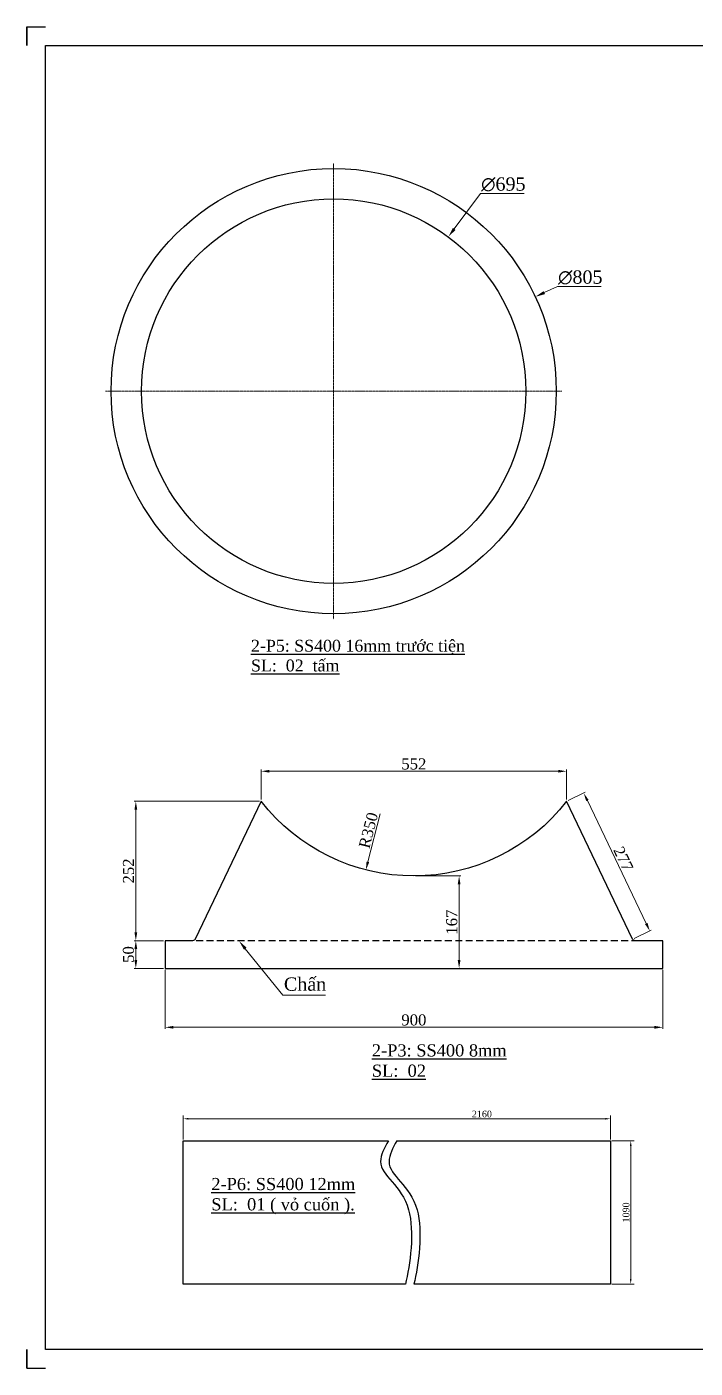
# Model space of a CAD drawing. Header units: inches. Extents: x 36705 to 45095, y -12195 to 29758.
# Drawn here: x 36878 to 38087, y 18635 to 21060 of the extents above; entities that cross this region are included whole.
import ezdxf

# ---------------------------------------------------------------- set-up
doc = ezdxf.new("R2010")
doc.units = ezdxf.units.IN
doc.header["$MEASUREMENT"] = 0
doc.linetypes.add('CENTER', pattern=[2, 1.25, -0.25, 0.25, -0.25])
doc.linetypes.add('HIDDEN', pattern=[0.375, 0.25, -0.125])
doc.layers.get('Defpoints').update_dxf_attribs({"lineweight": 5})
doc.layers.add('1.  0.2', color=7, linetype='Continuous', lineweight=25)
doc.layers.add('AM_7', color=4, linetype='CENTER', lineweight=15)
doc.layers.add('Không in', color=7, linetype='Continuous', lineweight=25, plot=False)
doc.layers.add('TEXT', color=20, linetype='Continuous')
doc.styles.add('Chu va so', font='arial.ttf')
doc.styles.add('stad1', font='times.ttf')
doc.styles.get("Standard").update_dxf_attribs({"font": 'arial.ttf'})
doc.styles.add('TCVN', font='times.ttf')
doc.dimstyles.new('1.1', dxfattribs={"dimscale": 8, "dimtxt": 2, "dimasz": 1.5, "dimexe": 1, "dimexo": 0.4, "dimgap": 0.4, "dimtad": 1, "dimtoh": 1, "dimdec": 0, "dimzin": 0, "dimdsep": 46, "dimtxsty": 'stad1', "dimcen": 5, "dimclrd": 8, "dimclre": 8, "dimclrt": 2, "dimadec": 0, "dimazin": 0, "dimtfac": 1, "dimtdec": 0, "dimtofl": 0, "dimtmove": 0, "dimatfit": 0, "dimfxl": 1, "dimtolj": 1, "dimtzin": 0, "dimlwd": 9, "dimlwe": 9, "dimarcsym": 0})
doc.dimstyles.new('Hien', dxfattribs={"dimtxt": 20, "dimasz": 15, "dimexe": 3, "dimexo": 3, "dimgap": 3, "dimtad": 1, "dimtoh": 1, "dimdec": 0, "dimzin": 0, "dimdsep": 46, "dimtxsty": 'TCVN', "dimcen": 0, "dimclrd": 8, "dimclre": 250, "dimclrt": 41, "dimadec": 0, "dimazin": 0, "dimtfac": 1, "dimtdec": 0, "dimtofl": 0, "dimtmove": 1, "dimatfit": 3, "dimfxl": 1, "dimtolj": 1, "dimtzin": 0, "dimlwd": 9, "dimlwe": 9, "dimarcsym": 0})

# ---------------------------------------------------------------- blocks, each defined once
blk = doc.blocks.new('*D139')
at = {"color": 8, "lineweight": 9, "transparency": 16777216}
for p, q in [((37698.7, 20758.8), (37651, 20694.7)), ((37777.4, 20758.8), (37698.7, 20758.8))]:
    blk.add_line(p, q, dxfattribs=at)
at = {"color": 8, "transparency": 16777216}
blk.add_solid([(37648.6, 20696.5), (37653.4, 20692.9), (37640.3, 20680.3)], dxfattribs=at)
at = {"layer": 'Defpoints', "color": 0, "transparency": 16777216}
for p in [(37640.3, 20680.3), (37225.7, 20122.5)]:
    blk.add_point(p, dxfattribs=at)
at = {"color": 41, "transparency": 16777216, "insert": (37739.8, 20775), "char_height": 24, "attachment_point": 5, "style": 'TCVN'}
blk.add_mtext('\\A1;∅695', dxfattribs=at)
blk = doc.blocks.new('*D140')
at = {"color": 8, "lineweight": 9, "transparency": 16777216}
for p, q in [((37837.9, 20590.7), (37813.9, 20579.5)), ((37916.6, 20590.7), (37837.9, 20590.7))]:
    blk.add_line(p, q, dxfattribs=at)
at = {"color": 8, "transparency": 16777216}
blk.add_solid([(37812.6, 20582.2), (37815.2, 20576.8), (37797.6, 20571.9)], dxfattribs=at)
at = {"layer": 'Defpoints', "color": 0, "transparency": 16777216}
for p in [(37797.6, 20571.9), (37068.4, 20230.9)]:
    blk.add_point(p, dxfattribs=at)
at = {"color": 41, "transparency": 16777216, "insert": (37879, 20606.8), "char_height": 24, "attachment_point": 5, "style": 'TCVN'}
blk.add_mtext('\\A1;∅805', dxfattribs=at)
blk = doc.blocks.new('*D141')
at = {"color": 8, "lineweight": 9, "transparency": 16777216}
for p, q in [((37161, 19048.4), (37161, 19091.9)), ((37170, 19085.9), (37924.4, 19085.9)), ((37933.4, 19048.4), (37933.4, 19091.9))]:
    blk.add_line(p, q, dxfattribs=at)
at = {"color": 8, "transparency": 16777216}
for points in [[(37170, 19087.4), (37170, 19084.4), (37161, 19085.9)], [(37924.4, 19087.4), (37924.4, 19084.4), (37933.4, 19085.9)]]:
    blk.add_solid(points, dxfattribs=at)
at = {"layer": 'Defpoints', "color": 0, "transparency": 16777216}
for p in [(37933.4, 19085.9), (37161, 19046), (37933.4, 19046)]:
    blk.add_point(p, dxfattribs=at)
at = {"color": 2, "transparency": 16777216, "insert": (37701, 19094.4), "char_height": 12, "attachment_point": 5, "style": 'stad1'}
blk.add_mtext('\\A1;2160', dxfattribs=at)
blk = doc.blocks.new('*D85')
at = {"color": 8, "lineweight": 9, "transparency": 16777216}
for p, q in [((37935.8, 19046), (37976.2, 19046)), ((37970.2, 19037), (37970.2, 18796.2)), ((37935.8, 18787.2), (37976.2, 18787.2))]:
    blk.add_line(p, q, dxfattribs=at)
at = {"color": 8, "transparency": 16777216}
for points in [[(37968.7, 19037), (37971.7, 19037), (37970.2, 19046)], [(37968.7, 18796.2), (37971.7, 18796.2), (37970.2, 18787.2)]]:
    blk.add_solid(points, dxfattribs=at)
at = {"layer": 'Defpoints', "color": 0, "transparency": 16777216}
for p in [(37933.4, 19046), (37933.4, 18787.2), (37970.2, 18787.2)]:
    blk.add_point(p, dxfattribs=at)
at = {"color": 2, "transparency": 16777216, "insert": (37961.7, 18916.6), "char_height": 12, "attachment_point": 5, "rotation": 90, "style": 'stad1'}
blk.add_mtext('\\A1;1090', dxfattribs=at)
blk = doc.blocks.new('*D150')
at = {"color": 8, "lineweight": 9, "transparency": 16777216}
blk.add_line((37517.2, 19637.3), (37494.9, 19550.3), dxfattribs=at)
at = {"color": 8, "transparency": 16777216}
blk.add_solid([(37492.5, 19551), (37497.3, 19549.7), (37491.2, 19535.8)], dxfattribs=at)
at = {"layer": 'Defpoints', "color": 0, "transparency": 16777216}
for p in [(37578, 19874.9), (37491.2, 19535.8)]:
    blk.add_point(p, dxfattribs=at)
at = {"color": 41, "transparency": 16777216, "insert": (37495.9, 19607.4), "char_height": 20, "attachment_point": 5, "rotation": 75.6286, "style": 'TCVN'}
blk.add_mtext('\\A1;R350', dxfattribs=at)
blk = doc.blocks.new('*D151')
at = {"color": 250, "lineweight": 9, "transparency": 16777216}
for p, q in [((37128, 19354.9), (37128, 19248.3)), ((38028, 19354.9), (38028, 19248.3))]:
    blk.add_line(p, q, dxfattribs=at)
at = {"color": 8, "lineweight": 9, "transparency": 16777216}
blk.add_line((38013, 19251.3), (37143, 19251.3), dxfattribs=at)
at = {"color": 8, "transparency": 16777216}
for points in [[(37143, 19253.8), (37143, 19248.8), (37128, 19251.3)], [(38013, 19253.8), (38013, 19248.8), (38028, 19251.3)]]:
    blk.add_solid(points, dxfattribs=at)
at = {"layer": 'Defpoints', "color": 0, "transparency": 16777216}
for p in [(37128, 19357.9), (38028, 19357.9), (37128, 19251.3)]:
    blk.add_point(p, dxfattribs=at)
at = {"color": 41, "transparency": 16777216, "insert": (37578, 19264.5), "char_height": 20, "attachment_point": 5, "style": 'TCVN'}
blk.add_mtext('\\A1;900', dxfattribs=at)
blk = doc.blocks.new('*D152')
at = {"color": 250, "lineweight": 9, "transparency": 16777216}
for p, q in [((37301.8, 19662.9), (37301.8, 19717.2)), ((37854.3, 19662.9), (37854.3, 19717.2))]:
    blk.add_line(p, q, dxfattribs=at)
at = {"color": 8, "lineweight": 9, "transparency": 16777216}
blk.add_line((37839.3, 19714.2), (37316.8, 19714.2), dxfattribs=at)
at = {"color": 8, "transparency": 16777216}
for points in [[(37316.8, 19716.7), (37316.8, 19711.7), (37301.8, 19714.2)], [(37839.3, 19716.7), (37839.3, 19711.7), (37854.3, 19714.2)]]:
    blk.add_solid(points, dxfattribs=at)
at = {"layer": 'Defpoints', "color": 0, "transparency": 16777216}
for p in [(37301.8, 19714.2), (37301.8, 19659.9), (37854.3, 19659.9)]:
    blk.add_point(p, dxfattribs=at)
at = {"color": 41, "transparency": 16777216, "insert": (37578, 19727.3), "char_height": 20, "attachment_point": 5, "style": 'TCVN'}
blk.add_mtext('\\A1;552', dxfattribs=at)
blk = doc.blocks.new('*D153')
at = {"color": 250, "lineweight": 9, "transparency": 16777216}
for p, q in [((37125, 19407.9), (37072.2, 19407.9)), ((37125, 19357.9), (37072.2, 19357.9))]:
    blk.add_line(p, q, dxfattribs=at)
at = {"color": 8, "lineweight": 9, "transparency": 16777216}
blk.add_line((37075.2, 19372.9), (37075.2, 19392.9), dxfattribs=at)
at = {"color": 8, "transparency": 16777216}
for points in [[(37072.7, 19392.9), (37077.7, 19392.9), (37075.2, 19407.9)], [(37072.7, 19372.9), (37077.7, 19372.9), (37075.2, 19357.9)]]:
    blk.add_solid(points, dxfattribs=at)
at = {"layer": 'Defpoints', "color": 0, "transparency": 16777216}
for p in [(37075.2, 19407.9), (37128, 19407.9), (37128, 19357.9)]:
    blk.add_point(p, dxfattribs=at)
at = {"color": 41, "transparency": 16777216, "insert": (37062, 19382.9), "char_height": 20, "attachment_point": 5, "rotation": 90, "style": 'TCVN'}
blk.add_mtext('\\A1;50', dxfattribs=at)
blk = doc.blocks.new('*D154')
at = {"color": 250, "lineweight": 9, "transparency": 16777216}
for p, q in [((37298.8, 19659.9), (37072.2, 19659.9)), ((37125, 19407.9), (37072.2, 19407.9))]:
    blk.add_line(p, q, dxfattribs=at)
at = {"color": 8, "lineweight": 9, "transparency": 16777216}
blk.add_line((37075.2, 19422.9), (37075.2, 19644.9), dxfattribs=at)
at = {"color": 8, "transparency": 16777216}
for points in [[(37072.7, 19644.9), (37077.7, 19644.9), (37075.2, 19659.9)], [(37072.7, 19422.9), (37077.7, 19422.9), (37075.2, 19407.9)]]:
    blk.add_solid(points, dxfattribs=at)
at = {"layer": 'Defpoints', "color": 0, "transparency": 16777216}
for p in [(37075.2, 19659.9), (37301.8, 19659.9), (37128, 19407.9)]:
    blk.add_point(p, dxfattribs=at)
at = {"color": 41, "transparency": 16777216, "insert": (37062, 19533.9), "char_height": 20, "attachment_point": 5, "rotation": 90, "style": 'TCVN'}
blk.add_mtext('\\A1;252', dxfattribs=at)
blk = doc.blocks.new('*D155')
at = {"color": 250, "lineweight": 9, "transparency": 16777216}
for p, q in [((37581, 19524.9), (37662.8, 19524.9)), ((37581, 19357.9), (37662.8, 19357.9))]:
    blk.add_line(p, q, dxfattribs=at)
at = {"color": 8, "lineweight": 9, "transparency": 16777216}
blk.add_line((37659.8, 19509.9), (37659.8, 19372.9), dxfattribs=at)
at = {"color": 8, "transparency": 16777216}
for points in [[(37657.3, 19509.9), (37662.3, 19509.9), (37659.8, 19524.9)], [(37657.3, 19372.9), (37662.3, 19372.9), (37659.8, 19357.9)]]:
    blk.add_solid(points, dxfattribs=at)
at = {"layer": 'Defpoints', "color": 0, "transparency": 16777216}
for p in [(37578, 19524.9), (37578, 19357.9), (37659.8, 19357.9)]:
    blk.add_point(p, dxfattribs=at)
at = {"color": 41, "transparency": 16777216, "insert": (37646.6, 19441.4), "char_height": 20, "attachment_point": 5, "rotation": 90, "style": 'TCVN'}
blk.add_mtext('\\A1;167', dxfattribs=at)
blk = doc.blocks.new('*D156')
at = {"color": 250, "lineweight": 9, "transparency": 16777216}
for p, q in [((37857, 19661.2), (37888, 19676.1)), ((37976.4, 19411.8), (38007.4, 19426.7))]:
    blk.add_line(p, q, dxfattribs=at)
at = {"color": 8, "lineweight": 9, "transparency": 16777216}
blk.add_line((37998.2, 19438.9), (37891.8, 19661.3), dxfattribs=at)
at = {"color": 8, "transparency": 16777216}
for points in [[(37894, 19662.3), (37889.5, 19660.2), (37885.3, 19674.8)], [(38000.5, 19440), (37996, 19437.8), (38004.7, 19425.4)]]:
    blk.add_solid(points, dxfattribs=at)
at = {"layer": 'Defpoints', "color": 0, "transparency": 16777216}
for p in [(37885.3, 19674.8), (37854.3, 19659.9), (37973.7, 19410.5)]:
    blk.add_point(p, dxfattribs=at)
at = {"color": 41, "transparency": 16777216, "insert": (37956.9, 19555.8), "char_height": 20, "attachment_point": 5, "rotation": 295.5823, "style": 'TCVN'}
blk.add_mtext('\\A1;277', dxfattribs=at)
blk = doc.blocks.new('*D124')
at = {"color": 8, "lineweight": 9, "transparency": 16777216}
for p, q in [((37341, 19309.6), (37273.1, 19393.4)), ((37418, 19309.6), (37341, 19309.6))]:
    blk.add_line(p, q, dxfattribs=at)
at = {"color": 8, "transparency": 16777216}
blk.add_solid([(37275.5, 19395.3), (37270.8, 19391.6), (37261.8, 19407.4)], dxfattribs=at)
at = {"layer": 'Defpoints', "color": 0, "transparency": 16777216}
blk.add_point((37261.8, 19407.4), dxfattribs=at)
blk.add_point((37261.8, 19407.4), dxfattribs=at)
at = {"color": 41, "transparency": 16777216, "insert": (37381.3, 19329.2), "char_height": 24, "attachment_point": 5, "style": 'TCVN'}
blk.add_mtext('\\A1;Chấn', dxfattribs=at)
blk = doc.blocks.new('KHUNG TEN A4 - TD - 13.2.2023')
for p, q in [((0, 216), (0, 213)), ((0, 213), (0, 216)), ((0, 216), (3, 216)), ((0, 3), (0, 0)), ((0, 0), (3, 0))]:
    blk.add_line(p, q)
blk.add_lwpolyline([(3, 213), (300, 213), (300, 3), (3, 3)], close=True)
at = {"layer": '1.  0.2'}
for p, q in [((0, 216), (0, 213)), ((0, 0), (3, 0))]:
    blk.add_line(p, q, dxfattribs=at)
at = {"layer": 'Không in'}
for points in [[(0, 216), (3, 216)], [(0, 0), (0, 3)]]:
    blk.add_lwpolyline(points, dxfattribs=at)
at = {"width": 0.85}
for tag, p in [('REV4', (226.38, 94.23)), ('NGAY_REV04', (229.9, 94.23)), ('DESCRIPTION_4', (241.49, 94.23, 0)), ('DESCRIPTION_3', (241.49, 89.23, 0)), ('DESCRIPTION_2', (241.49, 84.23, 0)), ('DESCRIPTION_1', (241.49, 79.23, 0)), ('DESCRIPTION_0', (241.49, 74.23, 0))]:
    blk.add_attdef(tag, p, '', height=1.5, dxfattribs=at)
at = {"layer": 'TEXT', "ltscale": 0.1, "style": 'Chu va so'}
for tag, p, height, width in [('REV3', (226.38, 89.23), 1.5, 0.85), ('NGAY_REV03', (229.9, 89.23), 1.5, 0.85), ('REV2', (226.38, 84.23), 1.5, 0.85), ('NGAY_REV02', (229.9, 84.23), 1.5, 0.85), ('REV1', (226.38, 79.23), 1.5, 0.85), ('NGAY_REV01', (229.9, 79.23), 1.5, 0.85), ('REV0', (226.38, 74.23), 1.5, 0.85), ('NGAY_REV0', (229.9, 74.23), 1.5, 0.85), ('NGUOI_VE', (252.6, 69.23), 1.5, 0.85), ('NGUOI_KIEM_1', (264.6, 69.23), 1.5, 0.9), ('NGUOI_KIEM_2', (276.6, 69.23), 1.5, 0.9), ('STT-BV', (232.09, 3.98), 2, 0.85)]:
    blk.add_attdef(tag, p, '', height=height, dxfattribs=dict(at, width=width))
at = {"layer": 'TEXT', "ltscale": 0.1, "width": 0.85}
blk.add_attdef('NGUOI_DUYET', (288.6, 69.23), '', height=1.5, dxfattribs=at)
at = {"layer": 'TEXT', "lineweight": 25, "ltscale": 0.1, "style": 'Chu va so'}
for tag, p, height in [('PROJECT_CODE', (231.95, 28.65), 3.6), ('TITLE1', (231.95, 19.98), 2), ('TITLE2', (231.95, 16.05), 2), ('TITLE3', (231.95, 12.12), 2)]:
    blk.add_attdef(tag, p, '', height=height, dxfattribs=at)
at = {"layer": 'TEXT', "ltscale": 0.1, "style": 'Chu va so'}
for tag, p in [('A4_A4', (292.03, 6, 0)), ('REV.', (297.2, 6, 0))]:
    blk.add_attdef(tag, p, '', height=1.5, dxfattribs=at)

msp = doc.modelspace()

# ---------------------------------------------------------------- linework, layer by layer
at = {"color": 3, "linetype": 'HIDDEN', "ltscale": 50}
msp.add_line((38003.05114, 19407.86512), (37152.99464, 19407.86512), dxfattribs=at)
msp.add_lwpolyline([(37854.25741, 19659.93608, -0.4889720763), (37301.78837, 19659.93608), (37182.55578, 19410.88083, -0.2991497185), (37177.96638, 19407.86512), (37128.02289, 19407.86512), (37128.02289, 19357.86512), (38028.02289, 19357.86512), (38028.02289, 19407.86512), (37978.0794, 19407.86512, -0.2783458237), (37973.65579, 19410.53452)], format="xyb", close=True)
for points in [[(37562.75262, 18787.15083), (37161.03428, 18787.15083), (37161.03428, 19046.03547), (37531.99026, 19046.03547)], [(37547.19955, 19046.03547), (37933.42708, 19046.03547), (37933.42708, 18787.15083), (37577.96192, 18787.15083)]]:
    msp.add_lwpolyline(points)
for radius in [402.5, 347.5]:
    msp.add_circle((37432.9709, 20401.36074), radius)
at = {"color": 2}
for points in [[(37531.99026, 19046.03547), (37524.25165, 19032.75751), (37502.48754, 18988.35333), (37588.7771, 18953.09063), (37571.31058, 18821.05391), (37562.75262, 18787.15083)], [(37547.19955, 19046.03547), (37539.46094, 19032.75751), (37517.69684, 18988.35333), (37603.98639, 18953.09063), (37586.51988, 18821.05391), (37577.96192, 18787.15083)]]:
    msp.add_open_spline(points, degree=3, knots=[12.247968606, 12.247968606, 12.247968606, 12.247968606, 53.4008845075, 154.5134315952, 242.0469056941, 242.0469056941, 242.0469056941, 242.0469056941], dxfattribs=at)
at = {"layer": 'AM_7'}
for q in [(37432.9709, 20813.72023), (37020.61142, 20401.36074), (37845.33038, 20401.36074), (37432.9709, 19989.00126)]:
    msp.add_line((37432.9709, 20401.36074), q, dxfattribs=at)

# ---------------------------------------------------------------- texts
at = {"color": 2, "attachment_point": 1, "style": 'stad1'}
for s, insert, char_height in [('\\A1;{\\L2-P5: SS400 16mm trước tiện\\PSL:  02  tấm}', (37283.4503, 19951.82575), 21.42), ('\\A1;{\\L2-P3: SS400 8mm \\PSL:  02}', (37502.0609, 19220.54385), 22), ('\\A1;{\\L2-P6: SS400 12mm \\PSL:  01 ( vỏ cuốn ).}', (37211.73596, 18978.95231), 22)]:
    msp.add_mtext(s, dxfattribs=dict(at, insert=insert, char_height=char_height))

# ---------------------------------------------------------------- dimensions: what is measured, and where the dimension line sits
for p1, p2, picture, middle in [((37225.67303, 20122.46319), (37640.26877, 20680.25829), '*D139', (37698.67227, 20758.83408)), ((37068.36536, 20230.86427), (37797.57645, 20571.85722), '*D140', (37837.85813, 20590.6937))]:
    dim = msp.add_diameter_dim_2p(p1=p1, p2=p2, dimstyle='Hien', override={"dimscale": 1.2})
    dim.commit()
    dim.dimension.update_dxf_attribs({"geometry": picture, "text_midpoint": middle, "dimtype": 163})
dim = msp.add_radius_dim(center=(37578.02289, 19874.86512), mpoint=(37491.15057, 19535.81763), dimstyle='Hien')
dim.commit()
dim.dimension.update_dxf_attribs({"geometry": '*D150', "text_midpoint": (37508.66516, 19604.17401), "dimtype": 164})
for base, p1, p2, picture, middle in [((37301.78837, 19714.16699), (37854.25741, 19659.93608), (37301.78837, 19659.93608), '*D152', (37578.02289, 19727.34002)), ((37128.02289, 19251.3257), (38028.02289, 19357.86512), (37128.02289, 19357.86512), '*D151', (37578.02289, 19264.52757))]:
    dim = msp.add_linear_dim(base=base, p1=p1, p2=p2, dimstyle='Hien')
    dim.commit()
    dim.dimension.update_dxf_attribs({"geometry": picture, "text_midpoint": middle})
dim = msp.add_aligned_dim(p1=(37973.65579, 19410.53452), p2=(37854.25741, 19659.93608), distance=-34.41911, dimstyle='Hien')
dim.commit()
dim.dimension.update_dxf_attribs({"geometry": '*D156', "text_midpoint": (37956.90912, 19555.79837)})
for base, p1, p2, picture, middle in [((37075.16858, 19659.93608), (37128.02289, 19407.86512), (37301.78837, 19659.93608), '*D154', (37061.99555, 19533.9006)), ((37659.82325, 19357.86512), (37578.02289, 19524.86512), (37578.02289, 19357.86512), '*D155', (37646.62138, 19441.36512)), ((37075.16858, 19407.86512), (37128.02289, 19357.86512), (37128.02289, 19407.86512), '*D153', (37061.99555, 19382.86512))]:
    dim = msp.add_linear_dim(base=base, p1=p1, p2=p2, angle=90, dimstyle='Hien')
    dim.commit()
    dim.dimension.update_dxf_attribs({"geometry": picture, "text_midpoint": middle})
dim = msp.add_diameter_dim_2p(p1=(37261.81096, 19407.44403), p2=(37261.81726, 19407.43625), text='Chấn', dimstyle='Hien', override={"dimscale": 1.2})
dim.commit()
dim.dimension.update_dxf_attribs({"geometry": '*D124', "text_midpoint": (37341.03811, 19309.58445), "dimtype": 163})
dim = msp.add_linear_dim(base=(37933.42708, 19085.93405), p1=(37161.03428, 19046.03547), p2=(37933.42708, 19046.03547), text='2160', dimstyle='1.1', override={"dimscale": 6, "dimtad": 3})
dim.commit()
dim.dimension.update_dxf_attribs({"geometry": '*D141', "text_midpoint": (37700.95873, 19085.93405), "dimtype": 160})
dim = msp.add_linear_dim(base=(37970.17938, 18787.15083), p1=(37933.42708, 19046.03547), p2=(37933.42708, 18787.15083), angle=90, text='1090', dimstyle='1.1', override={"dimscale": 6, "dimtad": 3})
dim.commit()
dim.dimension.update_dxf_attribs({"geometry": '*D85', "text_midpoint": (37970.17938, 18916.59315), "dimtype": 160})

# ---------------------------------------------------------------- next in the draw order: block references
at = {"xscale": 11.22661566256567, "yscale": 11.22661566256567, "zscale": 11.22661566256567}
msp.add_blockref('KHUNG TEN A4 - TD - 13.2.2023', (36878.06933, 18635.05833, -16.93531), dxfattribs=at)

doc.saveas('drawing.dxf')
